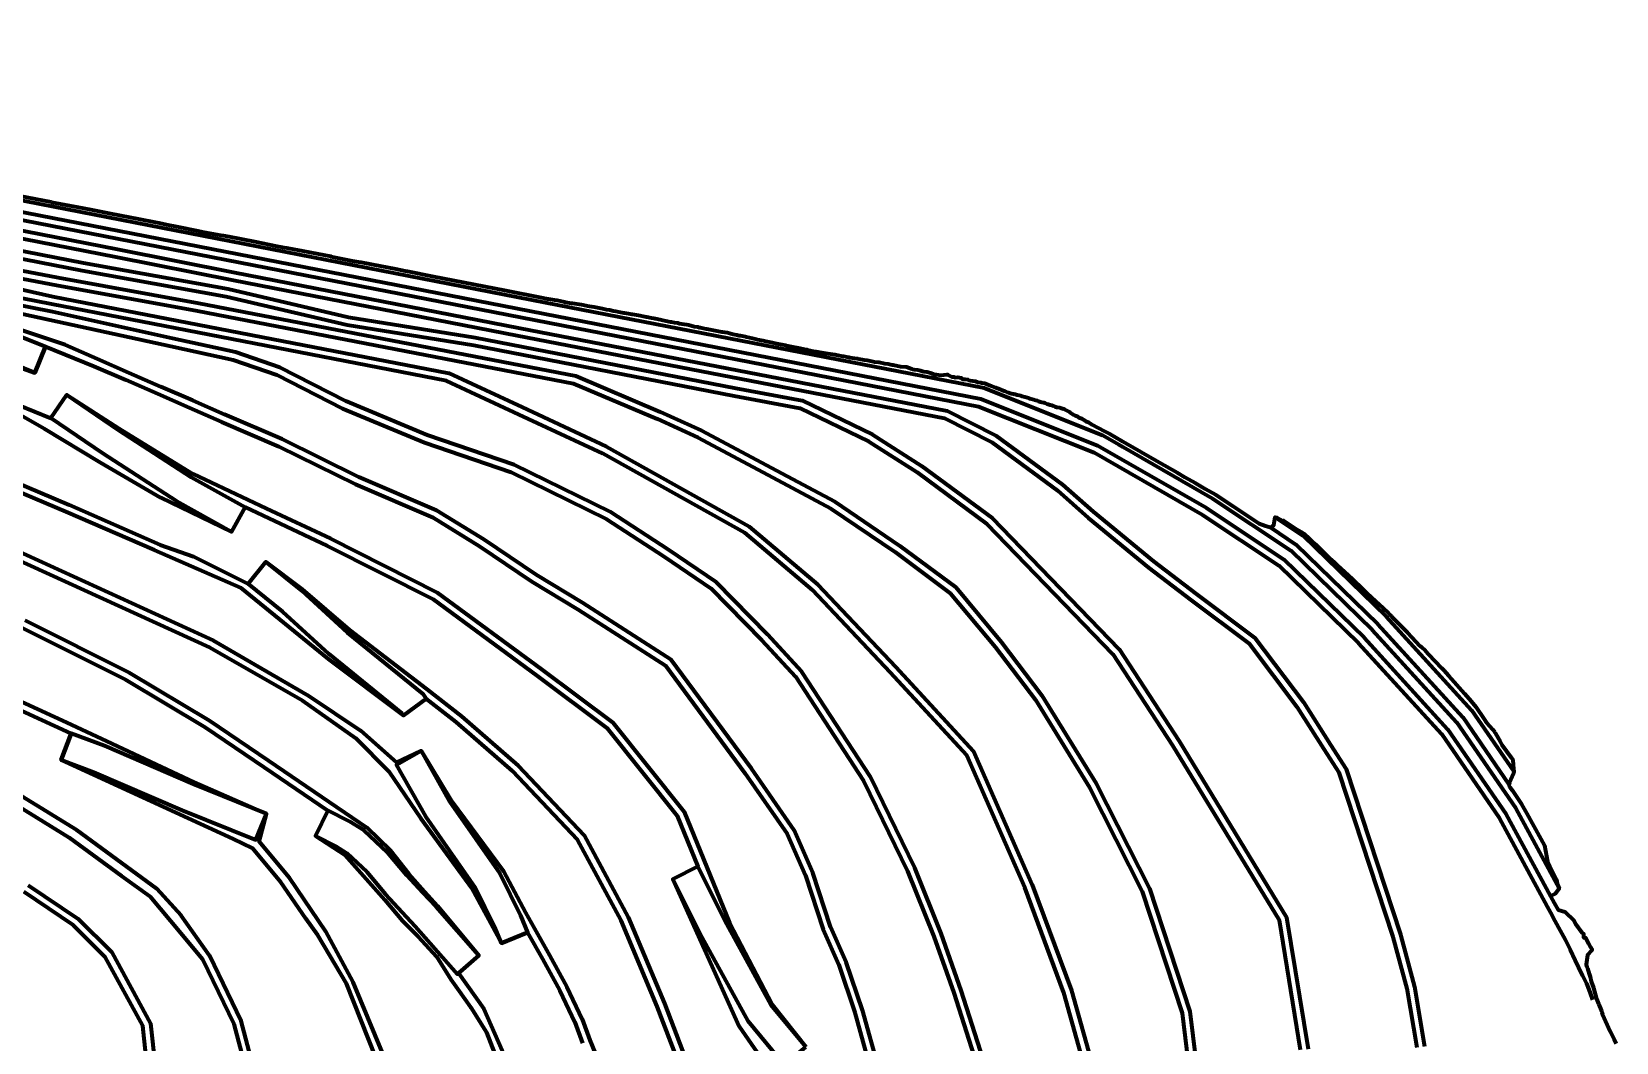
# Model space of a CAD drawing. Extents: x 334605 to 338795, y 3217454 to 3219673.
# Drawn here: x 337294 to 338696, y 3218357 to 3219252 of the extents above; entities that cross this region are included whole.
import ezdxf

# ---------------------------------------------------------------- set-up
doc = ezdxf.new("R2010")
doc.units = 0
doc.header["$MEASUREMENT"] = 0
for name, color, linetype, true_color in [('CREST', 5, 'Continuous', 0x0000ff), ('RAMP', 14, 'Continuous', 0xac0000), ('TOE', 94, 'Continuous', 0x00ac00)]:
    doc.layers.add(name, color=color, linetype=linetype, true_color=true_color)

msp = doc.modelspace()

# ---------------------------------------------------------------- linework, layer by layer
at = {"layer": 'CREST', "color": 5, "lineweight": 100, "true_color": 0x0000ff}
for points in [[(336467.144, 3219251.845, 1738.41), (338133.779, 3218926.761, 1738.41), (338237.196, 3218885.394, 1738.41), (338333.611, 3218830.074, 1738.41), (338401.895, 3218784.551, 1738.41), (338473.148, 3218715.277, 1738.41), (338547.036, 3218634.262, 1738.41), (338598.489, 3218559.177, 1738.41), (338638.177, 3218486.416, 1738.41)], [(336884.411, 3219135.929, 1708.41), (337339.545, 3219047.087, 1708.41), (337467.458, 3219024.159, 1708.41), (337574.064, 3218999.081, 1708.41), (337686.148, 3218981.145, 1708.41), (337916.77, 3218936.238, 1708.41), (337975.689, 3218925.148, 1708.41), (338038.026, 3218895.166, 1708.41), (338081.33, 3218867.397, 1708.41), (338143.819, 3218821.302, 1708.41), (338256.222, 3218704.885, 1708.41), (338309.283, 3218623.481, 1708.41), (338404.507, 3218467.452, 1708.41), (338423.581, 3218350.803, 1708.41)], [(337032.787, 3219125.079, 1723.41), (337369.431, 3219059.307, 1723.41), (337473.445, 3219038.585, 1723.41), (337724.603, 3218989.559, 1723.41), (338103.963, 3218916.202, 1723.41), (338147.187, 3218894.334, 1723.41), (338205.985, 3218850.869, 1723.41), (338233.209, 3218826.786, 1723.41), (338286.61, 3218782.808, 1723.41), (338324.028, 3218754.318, 1723.41), (338376.439, 3218715.01, 1723.41), (338419.352, 3218658.016, 1723.41), (338443.213, 3218620.3, 1723.41), (338457.068, 3218598.749, 1723.41), (338505.367, 3218452.286, 1723.41), (338517.765, 3218405.901, 1723.41), (338526.678, 3218353.237, 1723.41)], [(337191.877, 3219123.757, 1745.899), (337310.651, 3219101.04, 1746.848), (337311.003, 3219100.973, 1746.85), (337335.094, 3219096.537, 1747.404), (337345.924, 3219094.436, 1747.427), (337363.726, 3219090.931, 1747.36), (337387.997, 3219086.144, 1747.248), (337403.269, 3219083.096, 1747.103), (337406.423, 3219082.484, 1747.109), (337412.824, 3219081.217, 1747.071), (337423.423, 3219079.132, 1747.033), (337440.804, 3219075.505, 1746.536), (337444.748, 3219074.522, 1746.086), (337460.873, 3219071.5, 1746.345), (337463.412, 3219071.273, 1746.91), (337468.298, 3219070.32, 1746.91), (337491.026, 3219065.887, 1746.91), (337510.861, 3219062.018, 1746.91), (337515.573, 3219061.099, 1746.91), (337517.097, 3219060.802, 1746.91), (337519.37, 3219060.358, 1746.91), (337520.878, 3219060.101, 1746.987), (337533.638, 3219057.632, 1747.03), (337558.274, 3219052.967, 1747.324), (337558.286, 3219052.768, 1746.91), (337565.827, 3219051.227, 1746.763), (337577.471, 3219048.958, 1746.767), (337582.864, 3219047.974, 1746.91), (337585.278, 3219047.753, 1747.436), (337602.115, 3219044.519, 1747.541), (337615.987, 3219041.898, 1747.719), (337624.199, 3219039.911, 1746.91), (337626.38, 3219039.661, 1747.279), (337649.539, 3219035.155, 1747.302), (337712.134, 3219022.908, 1747.223), (337744.847, 3219016.497, 1747.161), (337749.003, 3219015.678, 1747.143), (337749.732, 3219015.405, 1746.217), (337751.165, 3219015.182, 1746.335), (337752.722, 3219014.943, 1746.47), (337752.911, 3219014.925, 1746.509), (337756.456, 3219014.447, 1746.955), (337758.643, 3219013.943, 1746.791), (337763.935, 3219012.797, 1746.546), (337765.25, 3219012.542, 1746.548), (337766.25, 3219012.341, 1746.534), (337771.564, 3219011.466, 1746.87), (337772.422, 3219011.307, 1746.887), (337780.392, 3219010.192, 1747.804), (337781.693, 3219009.964, 1747.856), (337785.712, 3219009.147, 1747.784), (337787.459, 3219008.744, 1747.651), (337791.616, 3219008.08, 1747.956), (337792.818, 3219007.898, 1748.067), (337794.516, 3219007.591, 1748.114), (337798.847, 3219006.595, 1747.793), (337802.35, 3219005.925, 1747.818), (337805.127, 3219005.412, 1747.875), (337808.432, 3219004.609, 1747.539), (337810.81, 3219004.259, 1747.777), (337813.411, 3219003.881, 1748.047), (337817.843, 3219002.961, 1747.925), (337818.323, 3219002.842, 1747.872), (337821.961, 3219002.248, 1748.111), (337824.759, 3219001.786, 1748.286), (337825.383, 3219001.669, 1748.296), (337830.755, 3219000.704, 1748.464), (337836.424, 3218999.518, 1748.289), (337837.555, 3218999.288, 1748.269), (337838.204, 3218999.173, 1748.292), (337842.208, 3218998.416, 1748.341), (337844.329, 3218998.027, 1748.39), (337844.895, 3218997.848, 1748.245), (337845.747, 3218997.713, 1748.311), (337849.813, 3218996.897, 1748.259), (337852.314, 3218996.456, 1748.354), (337854.981, 3218995.921, 1748.321), (337858.952, 3218995.024, 1748.059), (337860.065, 3218994.785, 1748.012), (337862.546, 3218994.352, 1748.118), (337865.43, 3218993.885, 1748.315), (337867.073, 3218993.503, 1748.185), (337871.13, 3218992.716, 1748.19), (337873.413, 3218992.535, 1748.744), (337875.042, 3218992.251, 1748.814), (337877.193, 3218991.729, 1748.596), (337880.088, 3218990.829, 1747.889), (337883.186, 3218990.329, 1748.105), (337884.653, 3218990.016, 1748.048), (337885.586, 3218989.86, 1748.102), (337887.93, 3218989.394, 1748.081), (337890.543, 3218988.779, 1747.856), (337891.315, 3218988.613, 1747.823), (337898.504, 3218987.077, 1747.536), (337900.066, 3218986.787, 1747.564), (337904.394, 3218986.086, 1747.863), (337905.117, 3218985.995, 1747.966), (337909.209, 3218985.3, 1748.179), (337911.32, 3218984.793, 1747.978), (337914.221, 3218983.963, 1747.419), (337917.704, 3218983.263, 1747.373), (337919.697, 3218982.711, 1747.028), (337920.889, 3218982.644, 1747.375), (337925.571, 3218981.8, 1747.515), (337925.842, 3218981.732, 1747.483), (337926.352, 3218981.647, 1747.513), (337931.71, 3218980.281, 1746.835), (337935.141, 3218979.514, 1746.625), (337935.912, 3218979.376, 1746.65), (337936.158, 3218979.329, 1746.653), (337941.076, 3218978.226, 1746.347), (337943.382, 3218977.686, 1746.153), (337947.776, 3218976.843, 1746.18), (337949.343, 3218976.517, 1746.136), (337954.416, 3218975.376, 1745.812), (337954.718, 3218975.297, 1745.769), (337961.147, 3218974.083, 1745.847), (337961.884, 3218973.903, 1745.772), (337966.072, 3218973.002, 1745.59), (337967.706, 3218972.652, 1745.523), (337972.443, 3218971.731, 1745.525), (337979.133, 3218970.432, 1745.531), (337980.097, 3218970.259, 1745.562), (337980.479, 3218970.19, 1745.574), (337986.772, 3218968.759, 1745.14), (337987.997, 3218968.477, 1745.049), (337994.73, 3218967.46, 1745.665), (337996.249, 3218967.232, 1745.808), (337996.465, 3218967.2, 1745.829), (338000.397, 3218966.423, 1745.804), (338004.567, 3218965.848, 1746.301), (338005.297, 3218965.757, 1746.409), (338005.889, 3218965.635, 1746.394), (338011.501, 3218964.544, 1746.398), (338012.482, 3218964.386, 1746.467), (338015.065, 3218963.821, 1746.336), (338016.961, 3218963.468, 1746.368), (338017.69, 3218963.321, 1746.358), (338022.031, 3218962.646, 1746.715), (338024.253, 3218962.429, 1747.168), (338025.177, 3218962.338, 1747.356), (338025.906, 3218962.233, 1747.434), (338030.582, 3218961.331, 1747.451), (338033.025, 3218960.854, 1747.446), (338037.147, 3218959.994, 1747.325), (338039.757, 3218959.492, 1747.338), (338043.24, 3218959.201, 1748.153), (338043.78, 3218959.119, 1748.2), (338048.87, 3218958.004, 1747.94), (338051.654, 3218957.553, 1748.129), (338055.34, 3218956.888, 1748.241), (338056.11, 3218956.704, 1748.168), (338062.78, 3218955.224, 1747.786), (338062.953, 3218955.185, 1747.774), (338063.247, 3218955.192, 1747.91), (338067.965, 3218954.968, 1749.37), (338072.63, 3218953.342, 1747.859), (338073.42, 3218952.977, 1747.415), (338074.708, 3218952.824, 1747.62), (338078.055, 3218952.312, 1747.915), (338080.513, 3218951.804, 1747.851), (338082.888, 3218950.827, 1746.769), (338085.943, 3218950.53, 1747.395), (338089.173, 3218949.71, 1746.991), (338093.184, 3218948.39, 1745.857), (338093.899, 3218948.315, 1745.992), (338094.348, 3218948.333, 1746.213), (338094.667, 3218948.171, 1746.004), (338098.357, 3218947.665, 1746.451), (338103.546, 3218948.312, 1749.936), (338104.202, 3218948.24, 1750.052), (338104.654, 3218947.93, 1749.586), (338108.132, 3218946.082, 1747.121), (338109.892, 3218946.087, 1747.853), (338111.416, 3218945.698, 1747.66), (338113.556, 3218945.98, 1749.129), (338114.805, 3218945.671, 1748.989), (338116.465, 3218945.294, 1748.875), (338117.572, 3218944.241, 1747.114), (338119.968, 3218944.173, 1747.951), (338122.343, 3218943.756, 1748.047), (338123.287, 3218943.151, 1747.161), (338124.289, 3218942.849, 1746.936), (338129.093, 3218942.206, 1747.551), (338131.05, 3218941.5, 1746.866), (338133.83, 3218941.043, 1747.043), (338134.527, 3218940.858, 1746.939), (338136.986, 3218940.492, 1747.175), (338137.773, 3218940.317, 1747.13), (338137.843, 3218940.287, 1747.126), (338140.015, 3218939.425, 1747.14), (338142.94, 3218938.299, 1747.228), (338142.991, 3218938.28, 1747.231), (338145.714, 3218937.18, 1747.208), (338145.843, 3218937.13, 1747.212), (338146.185, 3218937, 1747.226), (338148.574, 3218936.145, 1747.426), (338149.427, 3218935.779, 1747.377), (338151.562, 3218934.973, 1747.472), (338152.142, 3218934.717, 1747.425), (338154.379, 3218933.712, 1747.205), (338155.228, 3218933.36, 1747.18), (338157.185, 3218932.641, 1747.307), (338158.476, 3218932.22, 1747.497), (338158.813, 3218932.11, 1747.547), (338160.346, 3218931.541, 1747.634), (338161.188, 3218931.279, 1747.784), (338162.586, 3218931.073, 1748.486), (338163.563, 3218930.904, 1748.928), (338164.173, 3218930.771, 1749.148), (338165.906, 3218930.312, 1749.614), (338167.79, 3218929.837, 1750.168), (338168.238, 3218929.766, 1750.384), (338168.889, 3218929.642, 1750.656), (338170.494, 3218929.134, 1750.921), (338171.544, 3218928.824, 1751.141), (338172.786, 3218928.4, 1751.286), (338174.75, 3218927.781, 1751.618), (338175.129, 3218927.673, 1751.704), (338175.609, 3218927.5, 1751.742), (338177.948, 3218926.746, 1752.104), (338178.49, 3218926.61, 1752.263), (338180.668, 3218926.027, 1752.838), (338181.302, 3218925.808, 1752.906), (338183.639, 3218925.162, 1753.481), (338184.724, 3218924.779, 1753.582), (338186.528, 3218924.174, 1753.814), (338187.808, 3218923.837, 1754.162), (338189.411, 3218923.376, 1754.522), (338190.502, 3218923.02, 1754.682), (338192.352, 3218922.401, 1754.923), (338193.527, 3218922.048, 1755.154), (338195.124, 3218921.514, 1755.363), (338196.538, 3218921.051, 1755.567), (338198.226, 3218920.466, 1755.748), (338199.266, 3218919.922, 1755.493), (338201.041, 3218919.362, 1755.791), (338203.791, 3218918.88, 1757.02), (338204.178, 3218918.798, 1757.165), (338204.404, 3218918.751, 1757.252), (338206.868, 3218917.827, 1757.375), (338207.207, 3218917.7, 1757.392), (338207.581, 3218917.499, 1757.29), (338212.373, 3218915.151, 1756.431), (338212.698, 3218914.948, 1756.285), (338213, 3218914.697, 1756.027), (338214.723, 3218913.368, 1754.755), (338216.244, 3218912.517, 1754.272), (338217.342, 3218912.037, 1754.189), (338219.084, 3218911.285, 1754.08), (338220.461, 3218910.257, 1753.13), (338223.21, 3218909.207, 1753.229), (338224.209, 3218908.764, 1753.142), (338225.537, 3218907.725, 1752.133), (338226.982, 3218906.758, 1751.359), (338227.364, 3218906.628, 1751.403), (338229.06, 3218906.049, 1751.602), (338229.985, 3218905.521, 1751.286), (338231.986, 3218903.892, 1749.638), (338243.38, 3218898.179, 1747.338), (338243.382, 3218898.177, 1747.338), (338247.881, 3218895.61, 1747.349), (338257.883, 3218889.877, 1747.373), (338259.405, 3218888.993, 1747.356), (338275.428, 3218879.81, 1747.5), (338291.45, 3218870.626, 1748), (338307.473, 3218861.442, 1747.41), (338314.266, 3218857.463, 1747.6), (338323.495, 3218852.259, 1747.427), (338332.453, 3218847.099, 1747.417), (338341.41, 3218841.938, 1747.406), (338357.034, 3218831.671, 1747.671), (338368.557, 3218824.019, 1747.724), (338380.08, 3218816.366, 1747.777), (338385.855, 3218814.175, 1750.734), (338390.413, 3218812.637, 1753.41), (338393.202, 3218814.887, 1753.41), (338394.482, 3218821.949, 1753.443), (338395.883, 3218821.566, 1754.423), (338398.836, 3218819.921, 1754.998), (338399.866, 3218818.676, 1754.001), (338401.103, 3218818.54, 1755.229), (338401.752, 3218818.934, 1756.703), (338409.688, 3218813.674, 1756.75), (338411.818, 3218812.293, 1756.818), (338416.791, 3218809.236, 1757.273), (338417.961, 3218808.516, 1757.38), (338420.136, 3218807.124, 1757.482), (338424.39, 3218803.127, 1757.696), (338427.838, 3218799.844, 1757.801), (338430.518, 3218797.3, 1757.895), (338431.462, 3218796.386, 1757.9), (338435.354, 3218792.615, 1757.921), (338436.187, 3218791.813, 1757.932), (338438.001, 3218790.057, 1757.945), (338442.819, 3218785.442, 1758.051), (338446.451, 3218781.944, 1758.102), (338449.669, 3218778.96, 1758.325), (338455.75, 3218773.379, 1758.833), (338462.709, 3218766.963, 1759.371), (338466.12, 3218763.768, 1759.556), (338468.62, 3218761.413, 1759.672), (338475.011, 3218755.307, 1759.838), (338479.944, 3218750.584, 1759.95), (338482.507, 3218748.159, 1760.054), (338483.258, 3218747.468, 1760.114), (338489.684, 3218741.725, 1760.89), (338495.034, 3218736.475, 1760.813), (338495.411, 3218736.057, 1760.808), (338496.987, 3218734.392, 1760.899), (338497.951, 3218733.406, 1761.001), (338511.476, 3218719.798, 1762.764), (338515.444, 3218715.547, 1762.909), (338522.488, 3218708.059, 1763.249), (338523.519, 3218707.057, 1763.434), (338527.41, 3218703.433, 1764.362), (338530.271, 3218700.192, 1764.211), (338535.792, 3218694.669, 1764.976), (338541.985, 3218688.181, 1765.414), (338542.468, 3218687.675, 1765.448), (338543.62, 3218686.505, 1765.581), (338547.749, 3218681.754, 1765.259), (338550.585, 3218678.709, 1765.351), (338562.104, 3218665.837, 1765.003), (338567.715, 3218659.076, 1764.124), (338572.01, 3218654.051, 1763.668), (338572.613, 3218653.123, 1763.61), (338578.764, 3218643.824, 1763.217), (338580.464, 3218641.32, 1763.191), (338581.368, 3218639.995, 1763.183), (338587.041, 3218633.892, 1765.82), (338588.649, 3218631.723, 1766.034), (338588.834, 3218631.454, 1766.035), (338589.54, 3218630.428, 1766.04), (338593.408, 3218623.181, 1764.098), (338593.769, 3218622.533, 1763.952), (338593.992, 3218622.117, 1763.844), (338595.106, 3218620.146, 1763.424), (338603.222, 3218609.025, 1764.299), (338604.781, 3218606.905, 1764.488), (338604.972, 3218602.696, 1759.726), (338605.616, 3218596.541, 1753.41), (338605.299, 3218595.039, 1753.41), (338601.727, 3218586.951, 1753.41), (338601.254, 3218585.216, 1753.41), (338601.294, 3218584.636, 1752.778), (338601.768, 3218583.268, 1751.958), (338602.021, 3218582.799, 1751.839), (338604.016, 3218580.111, 1752.109), (338610.739, 3218570.323, 1752.136), (338612.548, 3218567.798, 1752.274), (338617.188, 3218559.589, 1752.614), (338623.432, 3218548.261, 1752.781), (338629.675, 3218536.933, 1752.947), (338632.763, 3218531.19, 1752.887), (338635.3, 3218517.04, 1743.094), (338637.477, 3218512.399, 1742.413), (338643.051, 3218501.129, 1741.311), (338643.647, 3218499.244, 1740.48), (338644.045, 3218497.055, 1738.949), (338645.903, 3218493.135, 1738.41), (338642.299, 3218488.26, 1738.41), (338638.177, 3218486.416, 1738.41), (338641.337, 3218480.418, 1738.2), (338644.797, 3218474.279, 1738.41), (338650.647, 3218472.48, 1738.41), (338659.012, 3218464.398, 1738.41), (338660.323, 3218461.686, 1738.41), (338665.916, 3218454.163, 1738.41), (338667.26, 3218453.096, 1738.41), (338667.229, 3218449.819, 1738.41), (338667.641, 3218449.381, 1738.41), (338668.121, 3218449.578, 1738.41), (338669.303, 3218449.504, 1738.41), (338671.823, 3218444.386, 1738.533), (338673.58, 3218441.031, 1738.829), (338674.839, 3218438.774, 1739.189), (338674.714, 3218438.249, 1738.41), (338670.846, 3218433.952, 1738.41), (338669.587, 3218425.833, 1738.41), (338670.225, 3218423.662, 1737.627), (338670.721, 3218422.409, 1737.42), (338672.424, 3218417.474, 1736.126), (338673.065, 3218414.946, 1735.016), (338673.955, 3218410.584, 1732.682), (338676.078, 3218405.071, 1731.664), (338676.897, 3218401.795, 1730.202), (338678.57, 3218396.517, 1728.532), (338678.8, 3218395.447, 1727.982), (338680.724, 3218390.931, 1727.502), (338680.872, 3218390.321, 1727.222), (338682.821, 3218385.399, 1726.416), (338683.112, 3218384.382, 1726.033), (338683.57, 3218383.207, 1725.826), (338684.021, 3218381.517, 1725.128), (338690.997, 3218366.475, 1724.633), (338694.423, 3218359.569, 1724.839), (338696.346, 3218355.743, 1724.999)], [(337191.877, 3219123.757, 1745.899), (337310.651, 3219101.04, 1746.848), (337311.003, 3219100.973, 1746.85), (337335.094, 3219096.537, 1747.404), (337345.924, 3219094.436, 1747.427), (337363.726, 3219090.931, 1747.36), (337387.997, 3219086.144, 1747.248), (337403.269, 3219083.096, 1747.103), (337406.423, 3219082.484, 1747.109), (337412.824, 3219081.217, 1747.071), (337423.423, 3219079.132, 1747.033), (337440.804, 3219075.505, 1746.536), (337444.748, 3219074.522, 1746.086), (337460.873, 3219071.5, 1746.345), (337463.412, 3219071.273, 1746.91), (337468.298, 3219070.32, 1746.91), (337491.026, 3219065.887, 1746.91), (337510.861, 3219062.018, 1746.91), (337515.573, 3219061.099, 1746.91), (337517.097, 3219060.802, 1746.91), (337519.37, 3219060.358, 1746.91), (337520.878, 3219060.101, 1746.987), (337533.638, 3219057.632, 1747.03), (337558.274, 3219052.967, 1747.324), (337558.286, 3219052.768, 1746.91), (337565.827, 3219051.227, 1746.763), (337577.471, 3219048.958, 1746.767), (337582.864, 3219047.974, 1746.91), (337585.278, 3219047.753, 1747.436), (337602.115, 3219044.519, 1747.541), (337615.987, 3219041.898, 1747.719), (337624.199, 3219039.911, 1746.91), (337626.38, 3219039.661, 1747.279), (337649.539, 3219035.155, 1747.302), (337712.134, 3219022.908, 1747.223), (337744.847, 3219016.497, 1747.161), (337749.003, 3219015.678, 1747.143), (337749.732, 3219015.405, 1746.217), (337751.165, 3219015.182, 1746.335), (337752.722, 3219014.943, 1746.47), (337752.911, 3219014.925, 1746.509), (337756.456, 3219014.447, 1746.955), (337758.643, 3219013.943, 1746.791), (337763.935, 3219012.797, 1746.546), (337765.25, 3219012.542, 1746.548), (337766.25, 3219012.341, 1746.534), (337771.564, 3219011.466, 1746.87), (337772.422, 3219011.307, 1746.887), (337780.392, 3219010.192, 1747.804), (337781.693, 3219009.964, 1747.856), (337785.712, 3219009.147, 1747.784), (337787.459, 3219008.744, 1747.651), (337791.616, 3219008.08, 1747.956), (337792.818, 3219007.898, 1748.067), (337794.516, 3219007.591, 1748.114), (337798.847, 3219006.595, 1747.793), (337802.35, 3219005.925, 1747.818), (337805.127, 3219005.412, 1747.875), (337808.432, 3219004.609, 1747.539), (337810.81, 3219004.259, 1747.777), (337813.411, 3219003.881, 1748.047), (337817.843, 3219002.961, 1747.925), (337818.323, 3219002.842, 1747.872), (337821.961, 3219002.248, 1748.111), (337824.759, 3219001.786, 1748.286), (337825.383, 3219001.669, 1748.296), (337830.755, 3219000.704, 1748.464), (337836.424, 3218999.518, 1748.289), (337837.555, 3218999.288, 1748.269), (337838.204, 3218999.173, 1748.292), (337842.208, 3218998.416, 1748.341), (337844.329, 3218998.027, 1748.39), (337844.895, 3218997.848, 1748.245), (337845.747, 3218997.713, 1748.311), (337849.813, 3218996.897, 1748.259), (337852.314, 3218996.456, 1748.354), (337854.981, 3218995.921, 1748.321), (337858.952, 3218995.024, 1748.059), (337860.065, 3218994.785, 1748.012), (337862.546, 3218994.352, 1748.118), (337865.43, 3218993.885, 1748.315), (337867.073, 3218993.503, 1748.185), (337871.13, 3218992.716, 1748.19), (337873.413, 3218992.535, 1748.744), (337875.042, 3218992.251, 1748.814), (337877.193, 3218991.729, 1748.596), (337880.088, 3218990.829, 1747.889), (337883.186, 3218990.329, 1748.105), (337884.653, 3218990.016, 1748.048), (337885.586, 3218989.86, 1748.102), (337887.93, 3218989.394, 1748.081), (337890.543, 3218988.779, 1747.856), (337891.315, 3218988.613, 1747.823), (337898.504, 3218987.077, 1747.536), (337900.066, 3218986.787, 1747.564), (337904.394, 3218986.086, 1747.863), (337905.117, 3218985.995, 1747.966), (337909.209, 3218985.3, 1748.179), (337911.32, 3218984.793, 1747.978), (337914.221, 3218983.963, 1747.419), (337917.704, 3218983.263, 1747.373), (337919.697, 3218982.711, 1747.028), (337920.889, 3218982.644, 1747.375), (337925.571, 3218981.8, 1747.515), (337925.842, 3218981.732, 1747.483), (337926.352, 3218981.647, 1747.513), (337931.71, 3218980.281, 1746.835), (337935.141, 3218979.514, 1746.625), (337935.912, 3218979.376, 1746.65), (337936.158, 3218979.329, 1746.653), (337941.076, 3218978.226, 1746.347), (337943.382, 3218977.686, 1746.153), (337947.776, 3218976.843, 1746.18), (337949.343, 3218976.517, 1746.136), (337954.416, 3218975.376, 1745.812), (337954.718, 3218975.297, 1745.769), (337961.147, 3218974.083, 1745.847), (337961.884, 3218973.903, 1745.772), (337966.072, 3218973.002, 1745.59), (337967.706, 3218972.652, 1745.523), (337972.443, 3218971.731, 1745.525), (337979.133, 3218970.432, 1745.531), (337980.097, 3218970.259, 1745.562), (337980.479, 3218970.19, 1745.574), (337986.772, 3218968.759, 1745.14), (337987.997, 3218968.477, 1745.049), (337994.73, 3218967.46, 1745.665), (337996.249, 3218967.232, 1745.808), (337996.465, 3218967.2, 1745.829), (338000.397, 3218966.423, 1745.804), (338004.567, 3218965.848, 1746.301), (338005.297, 3218965.757, 1746.409), (338005.889, 3218965.635, 1746.394), (338011.501, 3218964.544, 1746.398), (338012.482, 3218964.386, 1746.467), (338015.065, 3218963.821, 1746.336), (338016.961, 3218963.468, 1746.368), (338017.69, 3218963.321, 1746.358), (338022.031, 3218962.646, 1746.715), (338024.253, 3218962.429, 1747.168), (338025.177, 3218962.338, 1747.356), (338025.906, 3218962.233, 1747.434), (338030.582, 3218961.331, 1747.451), (338033.025, 3218960.854, 1747.446), (338037.147, 3218959.994, 1747.325), (338039.757, 3218959.492, 1747.338), (338043.24, 3218959.201, 1748.153), (338043.78, 3218959.119, 1748.2), (338048.87, 3218958.004, 1747.94), (338051.654, 3218957.553, 1748.129), (338055.34, 3218956.888, 1748.241), (338056.11, 3218956.704, 1748.168), (338062.78, 3218955.224, 1747.786), (338062.953, 3218955.185, 1747.774), (338063.247, 3218955.192, 1747.91), (338067.965, 3218954.968, 1749.37), (338072.63, 3218953.342, 1747.859), (338073.42, 3218952.977, 1747.415), (338074.708, 3218952.824, 1747.62), (338078.055, 3218952.312, 1747.915), (338080.513, 3218951.804, 1747.851), (338082.888, 3218950.827, 1746.769), (338085.943, 3218950.53, 1747.395), (338089.173, 3218949.71, 1746.991), (338093.184, 3218948.39, 1745.857), (338093.899, 3218948.315, 1745.992), (338094.348, 3218948.333, 1746.213), (338094.667, 3218948.171, 1746.004), (338098.357, 3218947.665, 1746.451), (338103.546, 3218948.312, 1749.936), (338104.202, 3218948.24, 1750.052), (338104.654, 3218947.93, 1749.586), (338108.132, 3218946.082, 1747.121), (338109.892, 3218946.087, 1747.853), (338111.416, 3218945.698, 1747.66), (338113.556, 3218945.98, 1749.129), (338114.805, 3218945.671, 1748.989), (338116.465, 3218945.294, 1748.875), (338117.572, 3218944.241, 1747.114), (338119.968, 3218944.173, 1747.951), (338122.343, 3218943.756, 1748.047), (338123.287, 3218943.151, 1747.161), (338124.289, 3218942.849, 1746.936), (338129.093, 3218942.206, 1747.551), (338131.05, 3218941.5, 1746.866), (338133.83, 3218941.043, 1747.043), (338134.527, 3218940.858, 1746.939), (338136.986, 3218940.492, 1747.175), (338137.773, 3218940.317, 1747.13), (338137.843, 3218940.287, 1747.126), (338140.015, 3218939.425, 1747.14), (338142.94, 3218938.299, 1747.228), (338142.991, 3218938.28, 1747.231), (338145.714, 3218937.18, 1747.208), (338145.843, 3218937.13, 1747.212), (338146.185, 3218937, 1747.226), (338148.574, 3218936.145, 1747.426), (338149.427, 3218935.779, 1747.377), (338151.562, 3218934.973, 1747.472), (338152.142, 3218934.717, 1747.425), (338154.379, 3218933.712, 1747.205), (338155.228, 3218933.36, 1747.18), (338157.185, 3218932.641, 1747.307), (338158.476, 3218932.22, 1747.497), (338158.813, 3218932.11, 1747.547), (338160.346, 3218931.541, 1747.634), (338161.188, 3218931.279, 1747.784), (338162.586, 3218931.073, 1748.486), (338163.563, 3218930.904, 1748.928), (338164.173, 3218930.771, 1749.148), (338165.906, 3218930.312, 1749.614), (338167.79, 3218929.837, 1750.168), (338168.238, 3218929.766, 1750.384), (338168.889, 3218929.642, 1750.656), (338170.494, 3218929.134, 1750.921), (338171.544, 3218928.824, 1751.141), (338172.786, 3218928.4, 1751.286), (338174.75, 3218927.781, 1751.618), (338175.129, 3218927.673, 1751.704), (338175.609, 3218927.5, 1751.742), (338177.948, 3218926.746, 1752.104), (338178.49, 3218926.61, 1752.263), (338180.668, 3218926.027, 1752.838), (338181.302, 3218925.808, 1752.906), (338183.639, 3218925.162, 1753.481), (338184.724, 3218924.779, 1753.582), (338186.528, 3218924.174, 1753.814), (338187.808, 3218923.837, 1754.162), (338189.411, 3218923.376, 1754.522), (338190.502, 3218923.02, 1754.682), (338192.352, 3218922.401, 1754.923), (338193.527, 3218922.048, 1755.154), (338195.124, 3218921.514, 1755.363), (338196.538, 3218921.051, 1755.567), (338198.226, 3218920.466, 1755.748), (338199.266, 3218919.922, 1755.493), (338201.041, 3218919.362, 1755.791), (338203.791, 3218918.88, 1757.02), (338204.178, 3218918.798, 1757.165), (338204.404, 3218918.751, 1757.252), (338206.868, 3218917.827, 1757.375), (338207.207, 3218917.7, 1757.392), (338207.581, 3218917.499, 1757.29), (338212.373, 3218915.151, 1756.431), (338212.698, 3218914.948, 1756.285), (338213, 3218914.697, 1756.027), (338214.723, 3218913.368, 1754.755), (338216.244, 3218912.517, 1754.272), (338217.342, 3218912.037, 1754.189), (338219.084, 3218911.285, 1754.08), (338220.461, 3218910.257, 1753.13), (338223.21, 3218909.207, 1753.229), (338224.209, 3218908.764, 1753.142), (338225.537, 3218907.725, 1752.133), (338226.982, 3218906.758, 1751.359), (338227.364, 3218906.628, 1751.403), (338229.06, 3218906.049, 1751.602), (338229.985, 3218905.521, 1751.286), (338231.986, 3218903.892, 1749.638), (338243.38, 3218898.179, 1747.338), (338243.382, 3218898.177, 1747.338), (338247.881, 3218895.61, 1747.349), (338257.883, 3218889.877, 1747.373), (338259.405, 3218888.993, 1747.356), (338275.428, 3218879.81, 1747.5), (338291.45, 3218870.626, 1748), (338307.473, 3218861.442, 1747.41), (338314.266, 3218857.463, 1747.6), (338323.495, 3218852.259, 1747.427), (338332.453, 3218847.099, 1747.417), (338341.41, 3218841.938, 1747.406), (338357.034, 3218831.671, 1747.671), (338368.557, 3218824.019, 1747.724), (338380.08, 3218816.366, 1747.777), (338385.855, 3218814.175, 1750.734), (338390.413, 3218812.637, 1753.41), (338393.202, 3218814.887, 1753.41), (338394.482, 3218821.949, 1753.443), (338395.883, 3218821.566, 1754.423), (338398.836, 3218819.921, 1754.998), (338399.866, 3218818.676, 1754.001), (338401.103, 3218818.54, 1755.229), (338401.752, 3218818.934, 1756.703), (338409.688, 3218813.674, 1756.75), (338411.818, 3218812.293, 1756.818), (338416.791, 3218809.236, 1757.273), (338417.961, 3218808.516, 1757.38), (338420.136, 3218807.124, 1757.482), (338424.39, 3218803.127, 1757.696), (338427.838, 3218799.844, 1757.801), (338430.518, 3218797.3, 1757.895), (338431.462, 3218796.386, 1757.9), (338435.354, 3218792.615, 1757.921), (338436.187, 3218791.813, 1757.932), (338438.001, 3218790.057, 1757.945), (338442.819, 3218785.442, 1758.051), (338446.451, 3218781.944, 1758.102), (338449.669, 3218778.96, 1758.325), (338455.75, 3218773.379, 1758.833), (338462.709, 3218766.963, 1759.371), (338466.12, 3218763.768, 1759.556), (338468.62, 3218761.413, 1759.672), (338475.011, 3218755.307, 1759.838), (338479.944, 3218750.584, 1759.95), (338482.507, 3218748.159, 1760.054), (338483.258, 3218747.468, 1760.114), (338489.684, 3218741.725, 1760.89), (338495.034, 3218736.475, 1760.813), (338495.411, 3218736.057, 1760.808), (338496.987, 3218734.392, 1760.899), (338497.951, 3218733.406, 1761.001), (338511.476, 3218719.798, 1762.764), (338515.444, 3218715.547, 1762.909), (338522.488, 3218708.059, 1763.249), (338523.519, 3218707.057, 1763.434), (338527.41, 3218703.433, 1764.362), (338530.271, 3218700.192, 1764.211), (338535.792, 3218694.669, 1764.976), (338541.985, 3218688.181, 1765.414), (338542.468, 3218687.675, 1765.448), (338543.62, 3218686.505, 1765.581), (338547.749, 3218681.754, 1765.259), (338550.585, 3218678.709, 1765.351), (338562.104, 3218665.837, 1765.003), (338567.715, 3218659.076, 1764.124), (338572.01, 3218654.051, 1763.668), (338572.613, 3218653.123, 1763.61), (338578.764, 3218643.824, 1763.217), (338580.464, 3218641.32, 1763.191), (338581.368, 3218639.995, 1763.183), (338587.041, 3218633.892, 1765.82), (338588.649, 3218631.723, 1766.034), (338588.834, 3218631.454, 1766.035), (338589.54, 3218630.428, 1766.04), (338593.408, 3218623.181, 1764.098), (338593.769, 3218622.533, 1763.952), (338593.992, 3218622.117, 1763.844), (338595.106, 3218620.146, 1763.424), (338603.222, 3218609.025, 1764.299), (338604.781, 3218606.905, 1764.488), (338604.972, 3218602.696, 1759.726), (338605.616, 3218596.541, 1753.41), (338605.299, 3218595.039, 1753.41), (338601.727, 3218586.951, 1753.41), (338601.254, 3218585.216, 1753.41), (338601.294, 3218584.636, 1752.778), (338601.768, 3218583.268, 1751.958), (338602.021, 3218582.799, 1751.839), (338604.016, 3218580.111, 1752.109), (338610.739, 3218570.323, 1752.136), (338612.548, 3218567.798, 1752.274), (338617.188, 3218559.589, 1752.614), (338623.432, 3218548.261, 1752.781), (338629.675, 3218536.933, 1752.947), (338632.763, 3218531.19, 1752.887), (338635.3, 3218517.04, 1743.094), (338637.477, 3218512.399, 1742.413), (338643.051, 3218501.129, 1741.311), (338643.647, 3218499.244, 1740.48), (338644.045, 3218497.055, 1738.949), (338645.903, 3218493.135, 1738.41), (338642.299, 3218488.26, 1738.41), (338638.177, 3218486.416, 1738.41), (338641.337, 3218480.418, 1738.2), (338644.797, 3218474.279, 1738.41), (338650.647, 3218472.48, 1738.41), (338659.012, 3218464.398, 1738.41), (338660.323, 3218461.686, 1738.41), (338665.916, 3218454.163, 1738.41), (338667.26, 3218453.096, 1738.41), (338667.229, 3218449.819, 1738.41), (338667.641, 3218449.381, 1738.41), (338668.121, 3218449.578, 1738.41), (338669.303, 3218449.504, 1738.41), (338671.823, 3218444.386, 1738.533), (338673.58, 3218441.031, 1738.829), (338674.839, 3218438.774, 1739.189), (338674.714, 3218438.249, 1738.41), (338670.846, 3218433.952, 1738.41), (338669.587, 3218425.833, 1738.41), (338670.225, 3218423.662, 1737.627), (338670.721, 3218422.409, 1737.42), (338672.424, 3218417.474, 1736.126), (338673.065, 3218414.946, 1735.016), (338673.955, 3218410.584, 1732.682), (338676.078, 3218405.071, 1731.664), (338676.897, 3218401.795, 1730.202), (338678.57, 3218396.517, 1728.532), (338678.8, 3218395.447, 1727.982), (338680.724, 3218390.931, 1727.502), (338680.872, 3218390.321, 1727.222), (338682.821, 3218385.399, 1726.416), (338683.112, 3218384.382, 1726.033), (338683.57, 3218383.207, 1725.826), (338684.021, 3218381.517, 1725.128), (338690.997, 3218366.475, 1724.633), (338694.423, 3218359.569, 1724.839), (338696.346, 3218355.743, 1724.999)], [(337226.991, 3219051.392, 1693.41), (337316.885, 3219034.245, 1693.41), (337441.652, 3219011.534, 1693.41), (337775.256, 3218947.056, 1693.41), (337850.013, 3218915.284, 1693.41), (337886.42, 3218898.688, 1693.41), (337953.001, 3218863.179, 1693.41), (338004.49, 3218835.658, 1693.41), (338062.198, 3218796.576, 1693.41), (338111.531, 3218759.863, 1693.41), (338151.856, 3218711.374, 1693.41), (338187.845, 3218664.045, 1693.41), (338236.03, 3218586.03, 1693.41), (338283.069, 3218493.1, 1693.41), (338318.788, 3218384.202, 1693.41), (338334.382, 3218257.088, 1693.41)], [(337216.798, 3219038.803, 1678.41), (337312.338, 3219017.321, 1678.41), (337662.85, 3218949.307, 1678.41), (337727.763, 3218919.253, 1678.41), (337802.239, 3218884.546, 1678.41), (337928.767, 3218813.677, 1678.41), (337989.508, 3218762.282, 1678.41), (338058.517, 3218689.248, 1678.41), (338127.375, 3218614.773, 1678.41), (338179.229, 3218496.435, 1678.41), (338213.997, 3218402.717, 1678.41), (338233.113, 3218334.185, 1678.41)], [(338145.709, 3218311.397, 1663.41), (338116.414, 3218402.835, 1663.41), (338098.787, 3218453.142, 1663.41), (338075.216, 3218511.324, 1663.41), (338035.979, 3218591.978, 1663.41), (337975.375, 3218684.978, 1663.41), (337945.014, 3218717.869, 1663.41), (337899.473, 3218764.253, 1663.41), (337857.305, 3218792.928, 1663.41), (337805.608, 3218826.513, 1663.41), (337720.681, 3218868.175, 1663.41), (337643.767, 3218894.615, 1663.41), (337571.501, 3218924.624, 1663.41), (337513.226, 3218954.381, 1663.41), (337473.829, 3218967.975, 1663.41), (337418.266, 3218980.153, 1663.41), (337311.845, 3219003.746, 1663.41), (337215.846, 3219022.592, 1663.41)], [(338043.399, 3218333.244, 1648.41), (338028.937, 3218385.306, 1648.41), (338014.476, 3218427.967, 1648.41), (338000.71, 3218459.26, 1648.41), (337985.211, 3218506.996, 1648.41), (337968.473, 3218544.813, 1648.41), (337930.656, 3218599.368, 1648.41), (337859.514, 3218695.681, 1648.41), (337781.043, 3218745.976, 1648.41), (337740.182, 3218770.813, 1648.41), (337693.713, 3218802.06, 1648.41), (337652.05, 3218827.698, 1648.41), (337583.036, 3218857.408, 1648.41), (337515.295, 3218890.898, 1648.41), (337464.36, 3218912.73, 1648.41), (337436.133, 3218925.085, 1648.41), (337407.906, 3218937.44, 1648.41), (337379.678, 3218949.794, 1648.41), (337351.451, 3218962.149, 1648.41), (337323.224, 3218974.503, 1648.41), (337243.774, 3219000.8, 1648.41)], [(337604.125, 3218347.468, 1573.41), (337578.25, 3218410.174, 1573.41), (337553.827, 3218454.85, 1573.41), (337521.66, 3218502.505, 1573.41), (337494.854, 3218534.672, 1573.41), (337501.388, 3218559.33, 1573.41), (337437.278, 3218587.362, 1573.41), (337359.977, 3218623.568, 1573.41), (337324.54, 3218639.991, 1573.41), (336643.361, 3218953.171, 1573.41)], [(337281.715, 3218921.497, 1633.41), (337310.536, 3218909.434, 1633.41), (337324.545, 3218930.141, 1633.41), (337370.96, 3218900.365, 1633.41), (337436.215, 3218860.288, 1633.41), (337501.099, 3218829.67, 1633.41), (337558.114, 3218802.88, 1633.41), (337652.53, 3218755.247, 1633.41), (337744.994, 3218687.375, 1633.41), (337807.948, 3218640.159, 1633.41), (337871.062, 3218560.987, 1633.41), (337911.392, 3218462.621, 1633.41), (337949.001, 3218390.4, 1633.41), (337978.876, 3218352.882, 1633.41)], [(337198.076, 3218887.456, 1618.41), (337326.687, 3218832.96, 1618.41), (337407.354, 3218797.399, 1618.41), (337436.865, 3218787.183, 1618.41), (337485.194, 3218762.991, 1618.41), (337500.903, 3218782.44, 1618.41), (337533.091, 3218758.044, 1618.41), (337574.766, 3218722.129, 1618.41), (337643.098, 3218669.834, 1618.41), (337674.045, 3218645.576, 1618.41), (337724.127, 3218602.123, 1618.41), (337782.516, 3218540.299, 1618.41), (337821.711, 3218467.636, 1618.41), (337853.671, 3218391.289, 1618.41), (337883.317, 3218313.677, 1618.41)], [(338390.413, 3218812.637, 1753.41), (338412.625, 3218797.829, 1753.41), (338485.364, 3218727.11, 1753.41), (338560.392, 3218644.845, 1753.41), (338601.254, 3218585.216, 1753.41)], [(338390.413, 3218812.637, 1753.41), (338412.625, 3218797.829, 1753.41), (338485.364, 3218727.11, 1753.41), (338560.392, 3218644.845, 1753.41), (338601.254, 3218585.216, 1753.41)], [(337278.833, 3218793.023, 1603.41), (337454.58, 3218712.716, 1603.41), (337538.897, 3218663.611, 1603.41), (337584.595, 3218632.891, 1603.41), (337616.576, 3218604.682, 1603.41), (337638.393, 3218614.921, 1603.41), (337664.799, 3218570.984, 1603.41), (337711.318, 3218508.55, 1603.41), (337730.841, 3218471.672, 1603.41), (337751.811, 3218434.072, 1603.41), (337767.343, 3218405.914, 1603.41), (337780.771, 3218377.379, 1603.41), (337787.566, 3218358.741, 1603.41), (337797.637, 3218334.123, 1603.41)], [(337287.583, 3218730.598, 1588.41), (337379.91, 3218684.435, 1588.41), (337450.946, 3218641.831, 1588.41), (337503.235, 3218606.409, 1588.41), (337577.297, 3218555.848, 1588.41), (337590.219, 3218547.184, 1588.41), (337610.769, 3218527.03, 1588.41), (337627.366, 3218506.085, 1588.41), (337641.198, 3218490.277, 1588.41), (337652.659, 3218477.631, 1588.41), (337689.411, 3218433.765, 1588.41), (337671.308, 3218417.953, 1588.41), (337693.834, 3218386.417, 1588.41), (337716.606, 3218334.718, 1588.41)], [(337230.668, 3218108.915, 1558.41), (337323.922, 3218115.158, 1558.41), (337425.03, 3218134.542, 1558.41), (337482.656, 3218153.925, 1558.41), (337475.254, 3218177.804, 1558.41), (337475.319, 3218205.693, 1558.41), (337488.866, 3218243.821, 1558.41), (337493.226, 3218289.598, 1558.41), (337488.866, 3218338.645, 1558.41), (337479.056, 3218375.703, 1558.41), (337450.858, 3218433.724, 1558.41), (337425.814, 3218469.04, 1558.41), (337404.275, 3218492.662, 1558.41), (337333.408, 3218544.771, 1558.41), (337261.177, 3218589.146, 1558.41)], [(337290.421, 3218496.071, 1543.41), (337334.753, 3218466.15, 1543.41), (337364.386, 3218436.602, 1543.41), (337398.815, 3218373.647, 1543.41), (337406.551, 3218301.176, 1543.41), (337394.303, 3218262.107, 1543.41), (337379.31, 3218233.072, 1543.41), (337339.348, 3218213.659, 1543.41), (337298.251, 3218199.655, 1543.41), (337263.276, 3218185.589, 1543.41)]]:
    msp.add_polyline3d(points, dxfattribs=at)
at = {"layer": 'RAMP', "color": 14, "lineweight": 100, "true_color": 0xac0000}
for points in [[(337128.516, 3219031.573, 1648.41), (337182.473, 3219018.072, 1643.946), (337242.977, 3218998.283, 1638.837), (337305.661, 3218972.943, 1633.41), (337296.291, 3218949.765, 1633.41), (337234.396, 3218974.787, 1638.87), (337175.545, 3218994.035, 1643.934), (337122.448, 3219007.321, 1648.41), (337128.516, 3219031.573, 1648.41)], [(337324.545, 3218930.141, 1633.41), (337370.244, 3218899.225, 1628.982), (337434.683, 3218857.455, 1622.819), (337482.636, 3218830.642, 1618.41), (337470.435, 3218808.822, 1618.41), (337421.769, 3218836.033, 1622.834), (337356.44, 3218878.38, 1629.012), (337310.536, 3218909.434, 1633.41), (337324.545, 3218930.141, 1633.41)], [(337500.903, 3218782.44, 1618.989), (337532.307, 3218757.075, 1615.749), (337572.91, 3218719.844, 1611.328), (337639.671, 3218665.409, 1604.415), (337642.839, 3218661.142, 1603.989), (337622.768, 3218646.238, 1603.989), (337621.458, 3218648.002, 1604.172), (337556.549, 3218700.928, 1611.129), (337515.989, 3218738.119, 1615.701), (337485.194, 3218762.991, 1618.989), (337500.903, 3218782.44, 1618.989)], [(337501.388, 3218559.33, 1573.41), (337436.412, 3218585.449, 1567.79), (337358.008, 3218619.342, 1560.935), (337328.557, 3218630.414, 1558.41), (337319.76, 3218607.013, 1558.41), (337348.644, 3218596.154, 1560.894), (337426.788, 3218562.373, 1567.747), (337492.064, 3218536.134, 1573.41), (337501.388, 3218559.33, 1573.41)], [(337638.393, 3218614.921, 1595.91), (337663.525, 3218570.129, 1591.787), (337708.046, 3218506.482, 1585.553), (337726.354, 3218469.233, 1582.222), (337732.606, 3218454.136, 1580.91), (337709.508, 3218444.57, 1580.91), (337703.563, 3218458.926, 1582.177), (337686.458, 3218493.728, 1585.34), (337642.329, 3218556.815, 1591.62), (337616.59, 3218602.688, 1595.91), (337638.393, 3218614.921, 1595.91)], [(337689.411, 3218433.765, 1588.41), (337651.613, 3218476.72, 1583.818), (337639.854, 3218489.08, 1582.449), (337625.592, 3218504.607, 1580.757), (337608.567, 3218525.049, 1578.622), (337587.903, 3218544.339, 1576.353), (337575.039, 3218552.51, 1575.13), (337555.832, 3218562.026, 1573.41), (337544.734, 3218539.625, 1573.41), (337562.753, 3218530.697, 1575.113), (337572.54, 3218524.481, 1576.094), (337590.361, 3218507.844, 1578.159), (337606.77, 3218488.142, 1580.33), (337621.591, 3218472.007, 1582.185), (337633.166, 3218459.84, 1583.607), (337670.643, 3218417.25, 1588.41), (337689.411, 3218433.765, 1588.41)], [(337978.876, 3218352.882, 1633.41), (337948.163, 3218389.855, 1629.552), (337908.955, 3218461.49, 1622.998), (337883.337, 3218512.595, 1618.41), (337860.988, 3218501.391, 1618.41), (337886.808, 3218449.883, 1622.897), (337927.391, 3218375.736, 1629.479), (337959.645, 3218336.908, 1633.41), (337978.876, 3218352.882, 1633.41)]]:
    msp.add_polyline3d(points, dxfattribs=at)
at = {"layer": 'TOE', "color": 94, "lineweight": 100, "true_color": 0x00ac00}
for points in [[(336465.804, 3219244.974, 1723.41), (338131.792, 3218920.017, 1723.41), (338234.139, 3218879.077, 1723.41), (338329.924, 3218824.119, 1723.41), (338397.477, 3218779.084, 1723.41), (338468.118, 3218710.405, 1723.41), (338468.122, 3218710.408, 1723.41), (338541.541, 3218629.907, 1723.41), (338592.518, 3218555.516, 1723.41), (338635.245, 3218477.063, 1723.41), (338638.079, 3218471.688, 1723.41), (338642.071, 3218464.396, 1723.41), (338646.716, 3218455.904, 1723.41), (338651.21, 3218447.915, 1723.41), (338655.557, 3218438.98, 1723.41), (338660.002, 3218429.59, 1723.41), (338663.011, 3218423.315, 1723.41), (338666.446, 3218416.025, 1723.41), (338669.853, 3218408.966, 1723.41), (338671.934, 3218403.534, 1723.41), (338673.102, 3218400.365, 1723.41), (338675.221, 3218394.537, 1723.41)], [(337018.257, 3219154.362, 1738.41), (337019.072, 3219154.195, 1738.41), (337131.199, 3219132.337, 1738.41), (337748.477, 3219011.93, 1738.41), (338136.618, 3218936.396, 1738.41), (338203.581, 3218909.61, 1738.41), (338241.563, 3218894.418, 1738.41), (338255.818, 3218886.265, 1738.41), (338259.615, 3218884.061, 1738.41), (338338.879, 3218838.581, 1738.41), (338408.207, 3218792.362, 1738.41), (338480.334, 3218722.238, 1738.41), (338554.893, 3218640.488, 1738.41), (338607.025, 3218564.411, 1738.41), (338645.903, 3218493.135, 1738.41)], [(336883.072, 3219129.058, 1693.41), (337338.159, 3219040.225, 1693.41), (337465.855, 3219017.345, 1693.41), (337572.708, 3218992.209, 1693.41), (337684.926, 3218974.252, 1693.41), (337915.454, 3218929.363, 1693.41), (337973.487, 3218918.44, 1693.41), (338034.607, 3218889.043, 1693.41), (338077.359, 3218861.628, 1693.41), (338139.191, 3218816.017, 1693.41), (338250.722, 3218700.503, 1693.41), (338303.362, 3218619.746, 1693.41), (338397.819, 3218464.973, 1693.41), (338416.602, 3218350.103, 1693.41)], [(337031.429, 3219118.212, 1708.41), (337368.076, 3219052.439, 1708.41), (337472.091, 3219031.717, 1708.41), (337723.268, 3218982.688, 1708.41), (338101.674, 3218909.515, 1708.41), (338143.5, 3218888.354, 1708.41), (338201.577, 3218845.423, 1708.41), (338228.664, 3218821.461, 1708.41), (338282.264, 3218777.32, 1708.41), (338319.807, 3218748.733, 1708.41), (338371.444, 3218710.006, 1708.41), (338413.589, 3218654.033, 1708.41), (338437.311, 3218616.536, 1708.41), (338450.698, 3218595.712, 1708.41), (338498.656, 3218450.284, 1708.41), (338510.918, 3218404.41, 1708.41), (338519.722, 3218352.387, 1708.41)], [(337105.868, 3219040.982, 1648.41), (337416.759, 3218973.317, 1648.41), (337471.932, 3218961.225, 1648.41), (337510.479, 3218947.924, 1648.41), (337568.562, 3218918.265, 1648.41), (337641.284, 3218888.066, 1648.41), (337717.991, 3218861.698, 1648.41), (337802.147, 3218820.414, 1648.41), (337853.43, 3218787.098, 1648.41), (337894.964, 3218758.854, 1648.41), (337939.944, 3218713.042, 1648.41), (337969.832, 3218680.663, 1648.41), (338029.876, 3218588.523, 1648.41), (338068.817, 3218508.475, 1648.41), (338092.236, 3218450.669, 1648.41), (338109.777, 3218400.609, 1648.41), (338138.816, 3218309.969, 1648.41)], [(337225.183, 3219044.613, 1678.41), (337315.631, 3219027.358, 1678.41), (337440.361, 3219004.654, 1678.41), (337773.2, 3218940.324, 1678.41), (337847.192, 3218908.877, 1678.41), (337883.318, 3218892.409, 1678.41), (337949.704, 3218857.004, 1678.41), (338000.868, 3218829.657, 1678.41), (338058.144, 3218790.867, 1678.41), (338106.683, 3218754.746, 1678.41), (338146.376, 3218707.015, 1678.41), (338182.068, 3218660.078, 1678.41), (338229.918, 3218582.604, 1678.41), (338276.583, 3218490.413, 1678.41), (338311.923, 3218382.67, 1678.41), (338327.407, 3218256.456, 1678.41)], [(338226.138, 3218333.139, 1663.41), (338207.333, 3218400.556, 1663.41), (338172.736, 3218493.811, 1663.41), (338121.436, 3218610.885, 1663.41), (338053.403, 3218684.468, 1663.41), (337984.688, 3218757.191, 1663.41), (337924.759, 3218807.899, 1663.41), (337799.046, 3218878.311, 1663.41), (337724.814, 3218912.904, 1663.41), (337660.681, 3218942.597, 1663.41), (337311.005, 3219010.449, 1663.41), (337221.54, 3219028.027, 1663.41)], [(337233.521, 3218972.392, 1633.41), (337296.291, 3218949.765, 1633.41), (337305.661, 3218972.943, 1633.41), (337348.644, 3218955.736, 1633.41), (337376.871, 3218943.381, 1633.41), (337405.099, 3218931.027, 1633.41), (337433.326, 3218918.672, 1633.41), (337461.578, 3218906.307, 1633.41), (337512.363, 3218884.539, 1633.41), (337580.099, 3218851.051, 1633.41), (337648.815, 3218821.47, 1633.41), (337689.924, 3218796.172, 1633.41), (337736.409, 3218764.915, 1633.41), (337777.336, 3218740.038, 1633.41), (337854.65, 3218690.484, 1633.41), (337924.963, 3218595.294, 1633.41), (337962.341, 3218541.372, 1633.41), (337978.664, 3218504.492, 1633.41), (337994.161, 3218456.764, 1633.41), (338007.945, 3218425.429, 1633.41), (338022.245, 3218383.244, 1633.41), (338036.55, 3218331.747, 1633.41)], [(337265.256, 3218058.945, 1558.41), (337369.785, 3218061.217, 1558.41), (337448.234, 3218069.515, 1558.41), (337493.516, 3218079.907, 1558.41), (337558.745, 3218111.907, 1558.41), (337587.448, 3218142.275, 1558.41), (337566.741, 3218156.117, 1558.41), (337585.024, 3218188.997, 1558.41), (337590.336, 3218216.626, 1558.41), (337596.366, 3218250.991, 1558.41), (337602.525, 3218318.736, 1558.41), (337599.863, 3218338.2, 1558.41), (337598.352, 3218343.509, 1558.41), (337572.235, 3218408.796, 1558.41), (337546.838, 3218451.708, 1558.41), (337536.329, 3218466.596, 1558.41), (337513.997, 3218498.562, 1558.41), (337489.037, 3218528.776, 1558.41), (337471.997, 3218537.006, 1558.41), (337319.76, 3218607.013, 1558.41), (337328.557, 3218630.414, 1558.41), (336640.864, 3218946.614, 1558.41)], [(337277.788, 3218915.702, 1618.41), (337304.548, 3218900.425, 1618.41), (337354.378, 3218870.408, 1618.41), (337407.436, 3218839.178, 1618.41), (337470.435, 3218808.822, 1618.41), (337482.636, 3218830.642, 1618.41), (337498.117, 3218823.337, 1618.41), (337555.048, 3218796.586, 1618.41), (337648.857, 3218749.26, 1618.41), (337740.823, 3218681.753, 1618.41), (337803.032, 3218635.096, 1618.41), (337864.965, 3218557.406, 1618.41), (337883.337, 3218512.595, 1618.41), (337860.988, 3218501.391, 1618.41), (337919.82, 3218370.946, 1618.41), (337948.375, 3218329.434, 1618.41)], [(337876.628, 3218311.572, 1603.41), (337847.171, 3218388.688, 1603.41), (337815.387, 3218464.616, 1603.41), (337776.793, 3218536.164, 1603.41), (337719.277, 3218597.064, 1603.41), (337669.453, 3218640.293, 1603.41), (337642.839, 3218661.142, 1603.41), (337622.768, 3218646.238, 1603.41), (337556.157, 3218696.041, 1603.41), (337478.783, 3218759.271, 1603.41), (337402.213, 3218792.648, 1603.41), (337323.843, 3218826.563, 1603.41), (337195.533, 3218880.931, 1603.41)], [(338394.482, 3218821.949, 1753.443), (338418.937, 3218805.64, 1753.41), (338492.551, 3218734.07, 1753.41), (338568.249, 3218651.071, 1753.41), (338605.616, 3218596.541, 1753.41)], [(338394.482, 3218821.949, 1753.443), (338418.937, 3218805.64, 1753.41), (338492.551, 3218734.07, 1753.41), (338568.249, 3218651.071, 1753.41), (338605.616, 3218596.541, 1753.41)], [(337276.024, 3218786.611, 1588.41), (337451.311, 3218706.514, 1588.41), (337533.201, 3218659.543, 1588.41), (337580.635, 3218626.291, 1588.41), (337609.677, 3218596.589, 1588.41), (337638.058, 3218555.007, 1588.41), (337682.941, 3218493.623, 1588.41), (337709.508, 3218444.57, 1588.41), (337732.606, 3218454.136, 1588.41), (337745.69, 3218430.677, 1588.41), (337761.105, 3218402.73, 1588.41), (337774.303, 3218374.684, 1588.41), (337781.036, 3218356.216, 1588.41)], [(337284.622, 3218724.252, 1573.41), (337376.54, 3218678.294, 1573.41), (337447.18, 3218635.927, 1573.41), (337499.299, 3218600.621, 1573.41), (337555.832, 3218562.026, 1573.41), (337544.734, 3218539.625, 1573.41), (337570.858, 3218522.896, 1573.41), (337606.149, 3218483.101, 1573.41), (337621.917, 3218464.329, 1573.41), (337635.808, 3218450.438, 1573.41), (337651.858, 3218432.762, 1573.41), (337664.716, 3218412.52, 1573.41), (337672.04, 3218402.183, 1573.41), (337681.986, 3218388.117, 1573.41), (337682.361, 3218387.742, 1573.41), (337696.197, 3218365.488, 1573.41), (337710.273, 3218329.002, 1573.41)], [(337282.003, 3218566.01, 1543.41), (337326.865, 3218538.219, 1543.41), (337373.055, 3218504.185, 1543.41), (337398.138, 3218486.233, 1543.41), (337416.576, 3218464.569, 1543.41), (337444.642, 3218430.501, 1543.41), (337472.463, 3218373.255, 1543.41), (337481.946, 3218337.431, 1543.41), (337486.196, 3218289.62, 1543.41), (337481.979, 3218245.347, 1543.41), (337469.096, 3218209.085, 1543.41), (337460.13, 3218183.262, 1543.41), (337417.696, 3218165.45, 1543.41), (337322.158, 3218144.173, 1543.41), (337301.547, 3218145.514, 1543.41), (337299.923, 3218120.567, 1543.41), (337263.394, 3218118.723, 1543.41)], [(337265.029, 3218198.868, 1528.41), (337296.672, 3218206.512, 1528.41), (337336.68, 3218220.145, 1528.41), (337374.158, 3218238.351, 1528.41), (337387.805, 3218264.78, 1528.41), (337399.436, 3218301.881, 1528.41), (337392.003, 3218371.514, 1528.41), (337358.729, 3218432.358, 1528.41), (337330.283, 3218460.722, 1528.41), (337286.57, 3218490.225, 1528.41)]]:
    msp.add_polyline3d(points, dxfattribs=at)

doc.saveas('drawing.dxf')
